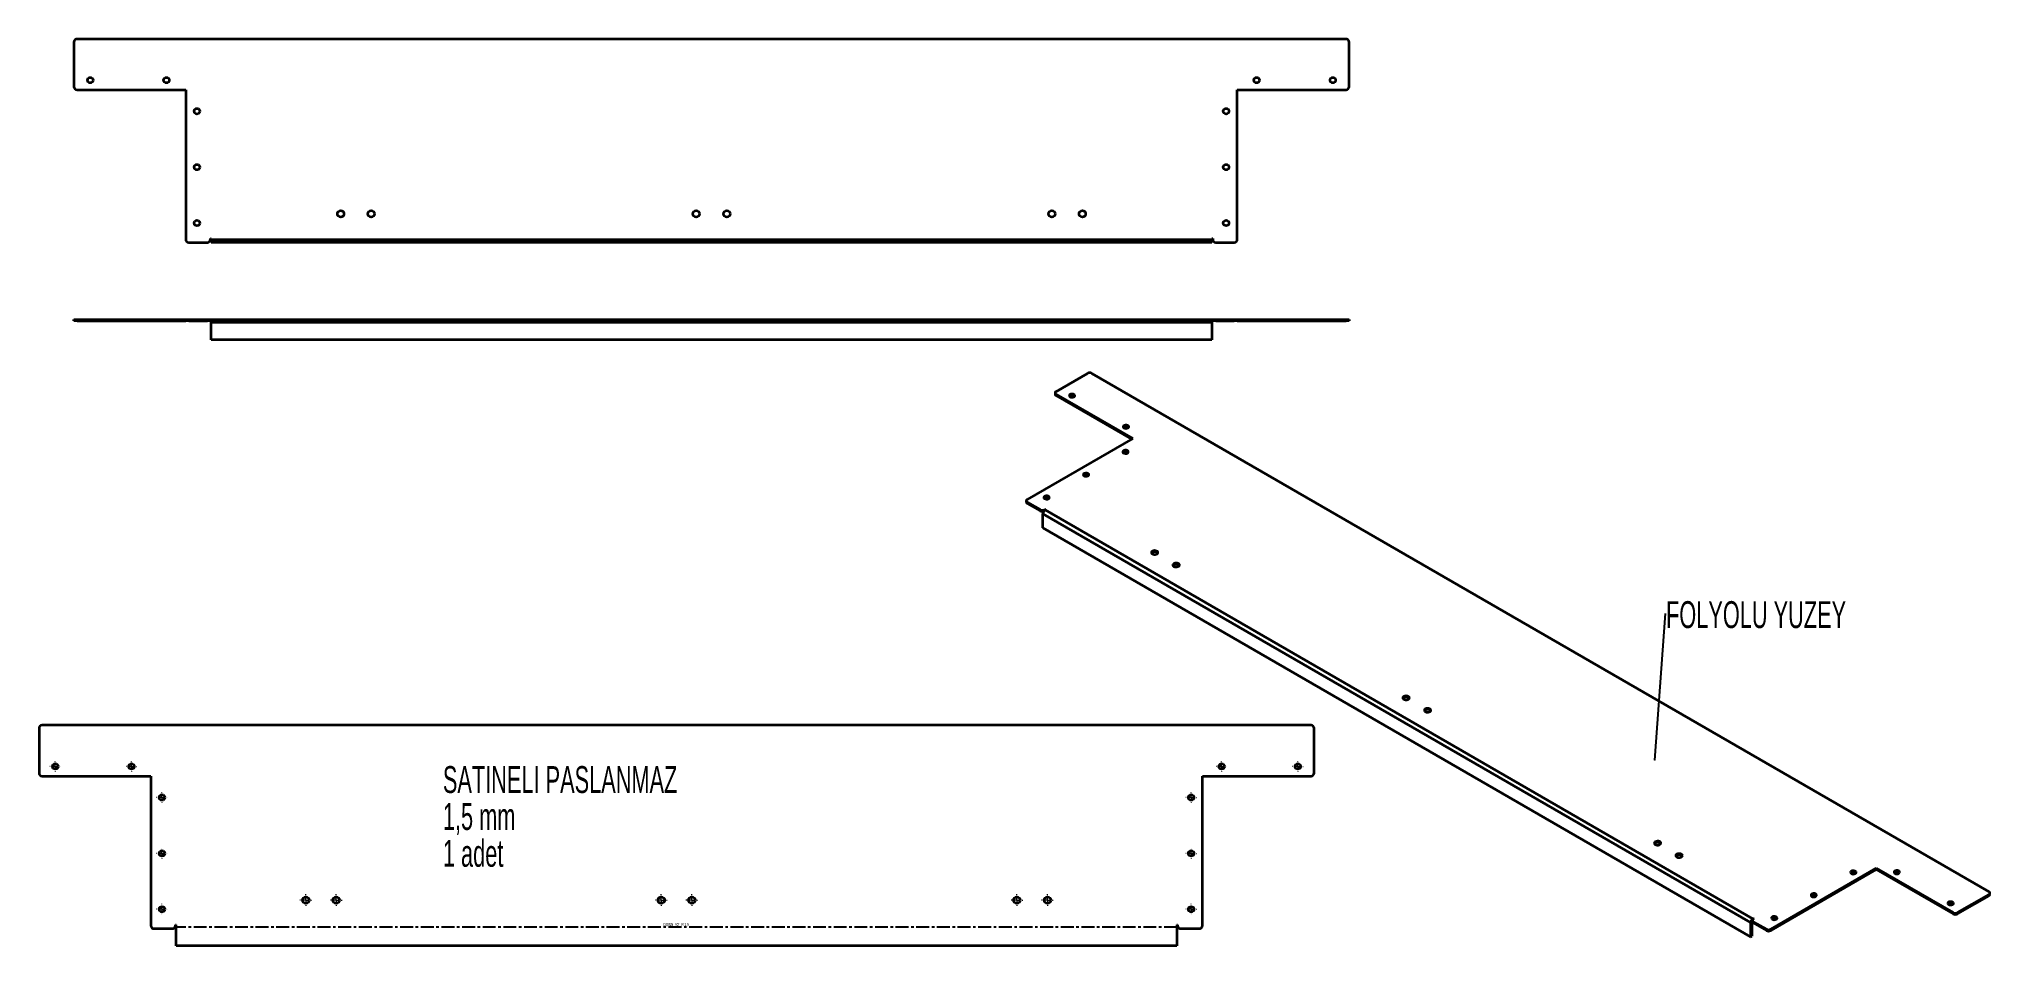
# Model space of a CAD drawing. Header units: millimetres. Extents: x -478 to 1443, y -268 to 624.
import ezdxf

# ---------------------------------------------------------------- set-up
doc = ezdxf.new("R2010")
doc.units = ezdxf.units.MM
doc.linetypes.add('CENTERX2', pattern=[20.32, 12.7, -2.54, 2.54, -2.54])
doc.styles.add('SLDTEXTSTYLE0', font='TXT', dxfattribs={"width": 0.605})
doc.styles.add('SLDTEXTSTYLE1', font='TXT', dxfattribs={"width": 0.572187})
doc.dimstyles.new('SLDDIMSTYLE0', dxfattribs={"dimtxt": 0.18, "dimasz": 1.016, "dimexe": 0, "dimexo": 0.0625, "dimgap": 0, "dimtad": 0, "dimtih": 1, "dimtoh": 1, "dimdec": 0, "dimrnd": 1e-09, "dimzin": 0, "dimdsep": 46, "dimtxsty": 'Standard', "dimblk1": 'DOT', "dimblk2": 'DOT', "dimsah": 1, "dimcen": 0.09, "dimadec": 0, "dimazin": 0, "dimtfac": 1.016, "dimtdec": 0, "dimtofl": 0, "dimtmove": 0, "dimatfit": 3, "dimldrblk": 'DOT', "dimfxl": 1, "dimfrac": 2, "dimtolj": 1, "dimtzin": 0, "dimarcsym": 0})

# ---------------------------------------------------------------- blocks, each defined once
blk = doc.blocks.new('SW_NOTE_0')
at = {"color": 0, "linetype": 'Continuous', "lineweight": 0, "attachment_point": 1, "style": 'SLDTEXTSTYLE0'}
for s, insert, char_height in [('SATINELI PASLANMAZ', (0, 34.1), 26.458), ('1,5 mm', (0, -2.2), 26.46), ('1 adet', (0, -38.4), 26.46)]:
    blk.add_mtext(s, dxfattribs=dict(at, insert=insert, char_height=char_height))
blk = doc.blocks.new('SW_NOTE_0_1')
at = {"color": 0, "linetype": 'Continuous', "lineweight": 0, "insert": (0.6, 12.2), "char_height": 26.458, "attachment_point": 1, "style": 'SLDTEXTSTYLE0'}
blk.add_mtext('FOLYOLU YUZEY', dxfattribs=at)
blk = doc.blocks.new('_Dot')
at = {"color": 0, "linetype": 'ByBlock', "lineweight": -2}
blk.add_line((-0.5, 0), (-1, 0), dxfattribs=at)
at = {"color": 0, "linetype": 'ByBlock', "const_width": 0.5}
blk.add_lwpolyline([(-0.25, 0, 1), (0.25, 0, 1)], format="xyb", close=True, dxfattribs=at)
blk = doc.blocks.new('SW_CENTERMARKSYMBOL_0')
at = {"color": 0, "linetype": 'Continuous', "lineweight": 18}
for p, q in [((-5, 0), (-5.75, 0)), ((0, 0), (-2.5, 0)), ((0, 5), (0, 5.75)), ((0, 0), (0, 2.5)), ((0, 0), (2.5, 0)), ((0, 0), (0, -2.5)), ((5, 0), (5.75, 0)), ((0, -5), (0, -5.75))]:
    blk.add_line(p, q, dxfattribs=at)
blk = doc.blocks.new('SW_CENTERMARKSYMBOL_1')
at = {"color": 0, "linetype": 'Continuous', "lineweight": 18}
for p, q in [((-5, 0), (-5.75, 0)), ((0, 0), (-2.5, 0)), ((0, 5), (0, 5.75)), ((0, 0), (0, 2.5)), ((0, 0), (2.5, 0)), ((0, 0), (0, -2.5)), ((5, 0), (5.75, 0)), ((0, -5), (0, -5.75))]:
    blk.add_line(p, q, dxfattribs=at)
blk = doc.blocks.new('SW_CENTERMARKSYMBOL_2')
at = {"color": 0, "linetype": 'Continuous', "lineweight": 18}
for p, q in [((-5, 0), (-5.75, 0)), ((0, 0), (-2.5, 0)), ((0, 5), (0, 5.75)), ((0, 0), (0, 2.5)), ((0, 0), (2.5, 0)), ((0, 0), (0, -2.5)), ((5, 0), (5.75, 0)), ((0, -5), (0, -5.75))]:
    blk.add_line(p, q, dxfattribs=at)
blk = doc.blocks.new('SW_CENTERMARKSYMBOL_3')
at = {"color": 0, "linetype": 'Continuous', "lineweight": 18}
for p, q in [((-5, 0), (-5.75, 0)), ((0, 0), (-2.5, 0)), ((0, 5), (0, 5.75)), ((0, 0), (0, 2.5)), ((0, 0), (2.5, 0)), ((0, 0), (0, -2.5)), ((5, 0), (5.75, 0)), ((0, -5), (0, -5.75))]:
    blk.add_line(p, q, dxfattribs=at)
blk = doc.blocks.new('SW_CENTERMARKSYMBOL_4')
at = {"color": 0, "linetype": 'Continuous', "lineweight": 18}
for p, q in [((-5, 0), (-5.75, 0)), ((0, 0), (-2.5, 0)), ((0, 5), (0, 5.75)), ((0, 0), (0, 2.5)), ((0, 0), (2.5, 0)), ((0, 0), (0, -2.5)), ((5, 0), (5.75, 0)), ((0, -5), (0, -5.75))]:
    blk.add_line(p, q, dxfattribs=at)
blk = doc.blocks.new('SW_CENTERMARKSYMBOL_5')
at = {"color": 0, "linetype": 'Continuous', "lineweight": 18}
for p, q in [((-5, 0), (-5.75, 0)), ((0, 0), (-2.5, 0)), ((0, 5), (0, 5.75)), ((0, 0), (0, 2.5)), ((0, 0), (2.5, 0)), ((0, 0), (0, -2.5)), ((5, 0), (5.75, 0)), ((0, -5), (0, -5.75))]:
    blk.add_line(p, q, dxfattribs=at)
blk = doc.blocks.new('SW_CENTERMARKSYMBOL_6')
at = {"color": 0, "linetype": 'Continuous', "lineweight": 18}
for p, q in [((-5, 0), (-5.25, 0)), ((0, 0), (-2.5, 0)), ((0, 5), (0, 5.25)), ((0, 0), (0, 2.5)), ((0, 0), (2.5, 0)), ((0, 0), (0, -2.5)), ((5, 0), (5.25, 0)), ((0, -5), (0, -5.25))]:
    blk.add_line(p, q, dxfattribs=at)
blk = doc.blocks.new('SW_CENTERMARKSYMBOL_7')
at = {"color": 0, "linetype": 'Continuous', "lineweight": 18}
for p, q in [((-5, 0), (-5.25, 0)), ((0, 0), (-2.5, 0)), ((0, 5), (0, 5.25)), ((0, 0), (0, 2.5)), ((0, 0), (2.5, 0)), ((0, 0), (0, -2.5)), ((5, 0), (5.25, 0)), ((0, -5), (0, -5.25))]:
    blk.add_line(p, q, dxfattribs=at)
blk = doc.blocks.new('SW_CENTERMARKSYMBOL_8')
at = {"color": 0, "linetype": 'Continuous', "lineweight": 18}
for p, q in [((-5, 0), (-5.25, 0)), ((0, 0), (-2.5, 0)), ((0, 5), (0, 5.25)), ((0, 0), (0, 2.5)), ((0, 0), (2.5, 0)), ((0, 0), (0, -2.5)), ((5, 0), (5.25, 0)), ((0, -5), (0, -5.25))]:
    blk.add_line(p, q, dxfattribs=at)
blk = doc.blocks.new('SW_CENTERMARKSYMBOL_9')
at = {"color": 0, "linetype": 'Continuous', "lineweight": 18}
for p, q in [((-5, 0), (-5.25, 0)), ((0, 0), (-2.5, 0)), ((0, 5), (0, 5.25)), ((0, 0), (0, 2.5)), ((0, 0), (2.5, 0)), ((0, 0), (0, -2.5)), ((5, 0), (5.25, 0)), ((0, -5), (0, -5.25))]:
    blk.add_line(p, q, dxfattribs=at)
blk = doc.blocks.new('SW_CENTERMARKSYMBOL_10')
at = {"color": 0, "linetype": 'Continuous', "lineweight": 18}
for p, q in [((-5, 0), (-5.25, 0)), ((0, 0), (-2.5, 0)), ((0, 5), (0, 5.25)), ((0, 0), (0, 2.5)), ((0, 0), (2.5, 0)), ((0, 0), (0, -2.5)), ((5, 0), (5.25, 0)), ((0, -5), (0, -5.25))]:
    blk.add_line(p, q, dxfattribs=at)
blk = doc.blocks.new('SW_CENTERMARKSYMBOL_11')
at = {"color": 0, "linetype": 'Continuous', "lineweight": 18}
for p, q in [((-5, 0), (-5.25, 0)), ((0, 0), (-2.5, 0)), ((0, 5), (0, 5.25)), ((0, 0), (0, 2.5)), ((0, 0), (2.5, 0)), ((0, 0), (0, -2.5)), ((5, 0), (5.25, 0)), ((0, -5), (0, -5.25))]:
    blk.add_line(p, q, dxfattribs=at)
blk = doc.blocks.new('SW_CENTERMARKSYMBOL_12')
at = {"color": 0, "linetype": 'Continuous', "lineweight": 18}
for p, q in [((-5, 0), (-5.25, 0)), ((0, 0), (-2.5, 0)), ((0, 5), (0, 5.25)), ((0, 0), (0, 2.5)), ((0, 0), (2.5, 0)), ((0, 0), (0, -2.5)), ((5, 0), (5.25, 0)), ((0, -5), (0, -5.25))]:
    blk.add_line(p, q, dxfattribs=at)
blk = doc.blocks.new('SW_CENTERMARKSYMBOL_13')
at = {"color": 0, "linetype": 'Continuous', "lineweight": 18}
for p, q in [((-5, 0), (-5.25, 0)), ((0, 0), (-2.5, 0)), ((0, 5), (0, 5.25)), ((0, 0), (0, 2.5)), ((0, 0), (2.5, 0)), ((0, 0), (0, -2.5)), ((5, 0), (5.25, 0)), ((0, -5), (0, -5.25))]:
    blk.add_line(p, q, dxfattribs=at)
blk = doc.blocks.new('SW_CENTERMARKSYMBOL_14')
at = {"color": 0, "linetype": 'Continuous', "lineweight": 18}
for p, q in [((-5, 0), (-5.25, 0)), ((0, 0), (-2.5, 0)), ((0, 5), (0, 5.25)), ((0, 0), (0, 2.5)), ((0, 0), (2.5, 0)), ((0, 0), (0, -2.5)), ((5, 0), (5.25, 0)), ((0, -5), (0, -5.25))]:
    blk.add_line(p, q, dxfattribs=at)
blk = doc.blocks.new('SW_CENTERMARKSYMBOL_15')
at = {"color": 0, "linetype": 'Continuous', "lineweight": 18}
for p, q in [((-5, 0), (-5.25, 0)), ((0, 0), (-2.5, 0)), ((0, 5), (0, 5.25)), ((0, 0), (0, 2.5)), ((0, 0), (2.5, 0)), ((0, 0), (0, -2.5)), ((5, 0), (5.25, 0)), ((0, -5), (0, -5.25))]:
    blk.add_line(p, q, dxfattribs=at)

msp = doc.modelspace()

# ---------------------------------------------------------------- linework, layer by layer
at = {"color": 7, "linetype": 'Continuous', "lineweight": 35}
for p, q in [((-443.2, 620.7), (-443.2, 576.7)), ((808.8, 623.7), (-440.2, 623.7)), ((811.8, 576.7), (811.8, 620.7)), ((-440.2, 573.7), (-333.2, 573.7)), ((-333.2, 573.7), (-333.2, 426.7)), ((701.8, 573.7), (808.8, 573.7)), ((701.8, 426.7), (701.8, 573.7)), ((-330.2, 423.7), (-311.9, 423.7)), ((-308.9, 427.4), (-308.2, 427.4)), ((-308.9, 426.7), (-308.9, 427.4)), ((-308.2, 427.4), (-308.2, 426.7)), ((-308.2, 426.7), (676.8, 426.7)), ((-308.2, 423.7), (-308.2, 426.7)), ((676.8, 423.7), (-308.2, 423.7)), ((676.8, 427.4), (677.6, 427.4)), ((676.8, 426.7), (676.8, 427.4)), ((676.8, 426.7), (676.8, 423.7)), ((677.6, 427.4), (677.6, 426.7)), ((680.6, 423.7), (698.8, 423.7)), ((-443.2, 346.5), (-443.2, 348)), ((-443.2, 348), (-440.2, 348)), ((-440.2, 346.5), (-443.2, 346.5)), ((-440.2, 348), (-440.2, 346.5)), ((-440.2, 348), (-333.2, 348)), ((-440.2, 346.5), (-333.2, 346.5)), ((-333.2, 346.5), (-333.2, 348)), ((-333.2, 348), (-330.2, 348)), ((-330.2, 346.5), (-333.2, 346.5)), ((-330.2, 348), (-330.2, 346.5)), ((-330.2, 348), (-311.9, 348)), ((-330.2, 346.5), (-311.9, 346.5)), ((-311.9, 346.5), (-311.9, 348)), ((-311.9, 348), (-308.9, 348)), ((-308.9, 346.5), (-311.9, 346.5)), ((-308.9, 348), (-308.9, 346.5)), ((-308.9, 348), (-308.2, 348)), ((-308.9, 346.5), (-308.2, 346.5)), ((-308.2, 345), (-308.2, 348)), ((-308.2, 348), (676.8, 348)), ((676.8, 348), (676.8, 345)), ((676.8, 348), (677.6, 348)), ((676.8, 346.5), (677.6, 346.5)), ((677.6, 346.5), (677.6, 348)), ((677.6, 348), (680.6, 348)), ((680.6, 346.5), (677.6, 346.5)), ((680.6, 348), (680.6, 346.5)), ((680.6, 348), (698.8, 348)), ((680.6, 346.5), (698.8, 346.5)), ((698.8, 346.5), (698.8, 348)), ((698.8, 348), (701.8, 348)), ((701.8, 346.5), (698.8, 346.5)), ((701.8, 348), (701.8, 346.5)), ((701.8, 348), (808.8, 348)), ((701.8, 346.5), (808.8, 346.5)), ((808.8, 346.5), (808.8, 348)), ((808.8, 348), (811.8, 348)), ((811.8, 346.5), (808.8, 346.5)), ((811.8, 348), (811.8, 346.5)), ((-308.2, 328), (-308.2, 345)), ((676.8, 345), (-308.2, 345)), ((676.8, 328), (-308.2, 328)), ((676.8, 345), (676.8, 328)), ((554.3, 294.9), (523.2, 276.9)), ((1441.8, -215), (558.6, 294.9)), ((522.4, 275.7), (522.4, 274.4)), ((523.2, 274.4), (598.9, 230.8)), ((523.2, 274.4), (523.2, 273.2)), ((523.2, 273.2), (597.8, 230.2)), ((598.9, 230.8), (494.9, 170.8)), ((494.1, 169.5), (494.1, 168.3)), ((494.9, 168.3), (507.9, 160.9)), ((494.9, 168.3), (494.9, 167.1)), ((494.9, 167.1), (507.9, 159.6)), ((507.9, 159.6), (507.9, 160.9)), ((1207, -245.2), (510.5, 156.9)), ((510.5, 143), (510.5, 156.9)), ((512.1, 160.9), (512.6, 161.2)), ((512.1, 160.9), (512.1, 160.2)), ((512.6, 161.2), (513.2, 160.9)), ((512.6, 160.6), (512.6, 161.2)), ((513.2, 160.9), (512.6, 160.6)), ((512.6, 160.6), (1209.1, -241.5)), ((1207, -259.1), (510.5, 143)), ((-477.6, -54.1), (-477.6, -98.1)), ((774.4, -51.1), (-474.6, -51.1)), ((777.4, -98.1), (777.4, -54.1)), ((-474.6, -101.1), (-367.6, -101.1)), ((-367.6, -101.1), (-367.6, -248.1)), ((667.4, -101.1), (774.4, -101.1)), ((667.4, -248.1), (667.4, -101.1)), ((1226.8, -251.7), (1330.7, -191.7)), ((1330.7, -191.7), (1406.4, -235.4)), ((1330.7, -191.7), (1330.7, -192.9)), ((1226.8, -253), (1330.7, -192.9)), ((1330.7, -192.9), (1406.4, -236.6)), ((1410.7, -235.4), (1441.8, -217.4)), ((1410.7, -236.6), (1441.8, -218.7)), ((1441.8, -218.7), (1441.8, -217.4)), ((1442.6, -217.4), (1442.6, -216.2)), ((-343.4, -247.4), (-342.6, -247.4)), ((-343.4, -248.1), (-343.4, -247.4)), ((-342.6, -268.1), (-342.6, -247.4)), ((642.4, -247.4), (643.1, -247.4)), ((642.4, -247.4), (642.4, -268.1)), ((643.1, -247.4), (643.1, -248.1)), ((1208.1, -244.6), (1207, -245.2)), ((1207, -245.2), (1207, -259.1)), ((1208.1, -244.6), (1208.1, -258.5)), ((1208.8, -243.1), (1208.8, -244.3)), ((1209.1, -241.5), (1209.7, -241.2)), ((1209.1, -242.2), (1209.1, -241.5)), ((1209.7, -241.2), (1210.2, -241.5)), ((1209.7, -241.8), (1209.7, -241.2)), ((1210.2, -241.5), (1209.7, -241.8)), ((1209.7, -244.3), (1222.6, -251.7)), ((1209.7, -244.3), (1209.7, -245.5)), ((1209.7, -245.5), (1222.6, -253)), ((1406.4, -236.6), (1406.4, -235.4)), ((1410.7, -235.4), (1410.7, -236.6)), ((-364.6, -251.1), (-346.4, -251.1)), ((642.4, -268.1), (-342.6, -268.1)), ((646.1, -251.1), (664.4, -251.1)), ((1207, -259.1), (1208.1, -258.5)), ((1222.6, -253), (1222.6, -251.7)), ((1226.8, -251.7), (1226.8, -253))]:
    msp.add_line(p, q, dxfattribs=at)
at = {"color": 7, "linetype": 'CENTERX2'}
msp.add_line((642.4, -249.6), (-342.6, -249.6), dxfattribs=at)
at = {"color": 7, "linetype": 'Continuous', "lineweight": 35, "flags": 128}
for points in [[(537.2, 271.9), (538, 271.6), (539, 271.4), (540, 271.5), (540.9, 271.8), (541.5, 272.2), (541.9, 272.8), (541.8, 273.4), (541.4, 273.9), (540.7, 274.3), (539.8, 274.6), (538.8, 274.6), (537.8, 274.4), (537, 274), (536.5, 273.5), (536.4, 272.9), (536.6, 272.4), (537.2, 271.9)], [(590.2, 241.3), (591.1, 241), (592, 240.8), (593.1, 240.9), (593.9, 241.2), (594.6, 241.6), (594.9, 242.2), (594.9, 242.8), (594.4, 243.3), (593.7, 243.7), (592.8, 243.9), (591.8, 244), (590.8, 243.8), (590.1, 243.4), (589.6, 242.9), (589.4, 242.3), (589.7, 241.8), (590.2, 241.3)], [(589.9, 216.6), (590.7, 216.3), (591.7, 216.1), (592.7, 216.2), (593.6, 216.5), (594.2, 216.9), (594.5, 217.5), (594.5, 218.1), (594.1, 218.6), (593.4, 219), (592.5, 219.3), (591.4, 219.3), (590.5, 219.1), (589.7, 218.7), (589.2, 218.2), (589.1, 217.6), (589.3, 217.1), (589.9, 216.6)], [(551, 194.1), (551.8, 193.8), (552.8, 193.7), (553.8, 193.8), (554.7, 194), (555.3, 194.5), (555.7, 195), (555.6, 195.6), (555.2, 196.2), (554.5, 196.6), (553.6, 196.8), (552.6, 196.8), (551.6, 196.6), (550.8, 196.3), (550.3, 195.8), (550.2, 195.2), (550.4, 194.6), (551, 194.1)], [(512.1, 171.7), (512.9, 171.4), (513.9, 171.2), (514.9, 171.3), (515.8, 171.6), (516.4, 172), (516.8, 172.6), (516.7, 173.2), (516.3, 173.7), (515.6, 174.1), (514.7, 174.4), (513.7, 174.4), (512.7, 174.2), (511.9, 173.8), (511.4, 173.3), (511.3, 172.7), (511.5, 172.2), (512.1, 171.7)], [(618.2, 117.4), (619, 117), (620.1, 116.9), (621.1, 116.9), (622.1, 117.1), (622.9, 117.5), (623.5, 118), (623.7, 118.6), (623.6, 119.3), (623.1, 119.8), (622.3, 120.2), (621.4, 120.5), (620.3, 120.6), (619.3, 120.5), (618.4, 120.1), (617.7, 119.7), (617.3, 119.1), (617.2, 118.5), (617.5, 117.9), (618.2, 117.4)], [(639.4, 105.1), (640.2, 104.8), (641.3, 104.6), (642.3, 104.6), (643.3, 104.9), (644.2, 105.3), (644.7, 105.8), (644.9, 106.4), (644.8, 107), (644.3, 107.6), (643.6, 108), (642.6, 108.3), (641.5, 108.3), (640.5, 108.2), (639.6, 107.9), (638.9, 107.4), (638.5, 106.9), (638.4, 106.2), (638.8, 105.6), (639.4, 105.1)], [(865.7, -25.5), (866.5, -25.8), (867.5, -26), (868.6, -26), (869.6, -25.8), (870.4, -25.4), (871, -24.8), (871.2, -24.2), (871.1, -23.6), (870.6, -23.1), (869.8, -22.6), (868.9, -22.4), (867.8, -22.3), (866.8, -22.4), (865.8, -22.7), (865.2, -23.2), (864.8, -23.8), (864.7, -24.4), (865, -25), (865.7, -25.5)], [(886.9, -37.7), (887.7, -38.1), (888.8, -38.3), (889.8, -38.2), (890.8, -38), (891.6, -37.6), (892.2, -37.1), (892.4, -36.5), (892.3, -35.9), (891.8, -35.3), (891, -34.9), (890.1, -34.6), (889, -34.5), (888, -34.7), (887.1, -35), (886.4, -35.4), (886, -36), (885.9, -36.6), (886.2, -37.2), (886.9, -37.7)], [(1113.1, -168.4), (1114, -168.7), (1115, -168.9), (1116.1, -168.9), (1117.1, -168.6), (1117.9, -168.2), (1118.5, -167.7), (1118.7, -167.1), (1118.6, -166.5), (1118.1, -165.9), (1117.3, -165.5), (1116.4, -165.2), (1115.3, -165.2), (1114.3, -165.3), (1113.3, -165.6), (1112.6, -166.1), (1112.3, -166.6), (1112.2, -167.3), (1112.5, -167.8), (1113.1, -168.4)], [(1134.4, -180.6), (1135.2, -181), (1136.2, -181.1), (1137.3, -181.1), (1138.3, -180.9), (1139.1, -180.5), (1139.7, -180), (1139.9, -179.3), (1139.8, -178.7), (1139.3, -178.2), (1138.5, -177.7), (1137.6, -177.5), (1136.5, -177.4), (1135.5, -177.5), (1134.5, -177.8), (1133.9, -178.3), (1133.5, -178.9), (1133.4, -179.5), (1133.7, -180.1), (1134.4, -180.6)], [(1306.2, -196.9), (1307, -197.3), (1308, -197.4), (1309, -197.3), (1309.9, -197), (1310.5, -196.6), (1310.8, -196), (1310.8, -195.4), (1310.4, -194.9), (1309.7, -194.5), (1308.8, -194.3), (1307.7, -194.2), (1306.8, -194.4), (1306, -194.8), (1305.5, -195.3), (1305.4, -195.9), (1305.6, -196.4), (1306.2, -196.9)], [(1349, -196.7), (1349.8, -197.1), (1350.8, -197.2), (1351.8, -197.1), (1352.7, -196.8), (1353.3, -196.4), (1353.6, -195.8), (1353.6, -195.2), (1353.2, -194.7), (1352.5, -194.3), (1351.5, -194.1), (1350.5, -194), (1349.6, -194.2), (1348.8, -194.6), (1348.3, -195.1), (1348.2, -195.7), (1348.4, -196.2), (1349, -196.7)], [(1267.3, -219.4), (1268.1, -219.7), (1269.1, -219.8), (1270.1, -219.8), (1271, -219.5), (1271.6, -219), (1272, -218.5), (1271.9, -217.9), (1271.5, -217.4), (1270.8, -216.9), (1269.9, -216.7), (1268.9, -216.7), (1267.9, -216.9), (1267.1, -217.2), (1266.6, -217.8), (1266.5, -218.3), (1266.7, -218.9), (1267.3, -219.4)], [(1402, -227.3), (1402.8, -227.7), (1403.8, -227.8), (1404.8, -227.7), (1405.7, -227.4), (1406.3, -227), (1406.7, -226.4), (1406.6, -225.9), (1406.2, -225.3), (1405.5, -224.9), (1404.6, -224.7), (1403.6, -224.6), (1402.6, -224.8), (1401.8, -225.2), (1401.3, -225.7), (1401.2, -226.3), (1401.4, -226.9), (1402, -227.3)], [(1228.4, -241.8), (1229.2, -242.2), (1230.2, -242.3), (1231.2, -242.2), (1232.1, -241.9), (1232.7, -241.5), (1233.1, -240.9), (1233, -240.3), (1232.6, -239.8), (1231.9, -239.4), (1231, -239.2), (1230, -239.1), (1229, -239.3), (1228.2, -239.7), (1227.7, -240.2), (1227.6, -240.8), (1227.8, -241.3), (1228.4, -241.8)]]:
    msp.add_lwpolyline(points, dxfattribs=at)
at = {"color": 7, "linetype": 'Continuous', "lineweight": 35}
for centre, radius in [((-427.2, 583.2), 2.75), ((-352.2, 583.2), 2.75), ((720.8, 583.2), 2.75), ((795.8, 583.2), 2.75), ((-322.2, 552.7), 2.75), ((690.8, 552.7), 2.75), ((-322.2, 497.7), 2.75), ((690.8, 497.7), 2.75), ((-322.2, 442.7), 2.75), ((-180.7, 451.7), 3.25), ((-150.7, 451.7), 3.25), ((169.3, 451.7), 3.25), ((199.3, 451.7), 3.25), ((519.3, 451.7), 3.25), ((549.3, 451.7), 3.25), ((690.8, 442.7), 2.75), ((-461.6, -91.6), 2.75), ((-386.6, -91.6), 2.75), ((686.4, -91.6), 2.75), ((761.4, -91.6), 2.75), ((-356.6, -122.1), 2.75), ((656.4, -122.1), 2.75), ((-356.6, -177.1), 2.75), ((656.4, -177.1), 2.75), ((-356.6, -232.1), 2.75), ((-215.1, -223.1), 3.25), ((-185.1, -223.1), 3.25), ((134.9, -223.1), 3.25), ((164.9, -223.1), 3.25), ((484.9, -223.1), 3.25), ((514.9, -223.1), 3.25), ((656.4, -232.1), 2.75)]:
    msp.add_circle(centre, radius, dxfattribs=at)
for centre, radius, start, end in [((-440.2, 620.7), 3, 90, 180), ((808.8, 620.7), 3, 0, 90), ((-440.2, 576.7), 3, 180, 270), ((808.8, 576.7), 3, 270, 0), ((-330.2, 426.7), 3, 180, 270), ((-311.9, 426.7), 3, 270, 0), ((680.6, 426.7), 3, 180, 270), ((698.8, 426.7), 3, 270, 0), ((556.5, 290.8), 4.61, 62.6097, 117.3903), ((523.7, 275.7), 1.31, 110.7834, 249.2166), ((523.9, 274.6), 1.51, 185.6948, 245.6253), ((539.1, 269.9), 3.58, 44.8531, 135.1469), ((592.2, 239.3), 3.58, 44.8531, 135.1469), ((591.8, 214.6), 3.58, 44.8531, 135.1469), ((552.9, 192.1), 3.58, 44.8531, 135.1469), ((514, 169.7), 3.58, 44.8531, 135.1469), ((495.4, 169.5), 1.31, 110.7834, 249.2166), ((495.6, 168.5), 1.51, 185.6948, 245.6253), ((510, 165), 4.61, 242.6097, 297.3903), ((510, 163.8), 4.65, 242.688, 286.9945), ((515.1, 156.7), 4.61, 122.6055, 177.3945), ((620.5, 115.3), 4.18, 42.7186, 137.2814), ((641.7, 103), 4.18, 42.7186, 137.2814), ((867.9, -27.6), 4.18, 42.7186, 137.2814), ((889.2, -39.8), 4.18, 42.7186, 137.2814), ((-474.6, -54.1), 3, 90, 180), ((774.4, -54.1), 3, 0, 90), ((-474.6, -98.1), 3, 180, 270), ((774.4, -98.1), 3, 270, 0), ((1115.4, -170.5), 4.18, 42.7186, 137.2814), ((1136.6, -182.7), 4.18, 42.7186, 137.2814), ((1308.1, -198.9), 3.58, 44.8531, 135.1469), ((1350.9, -198.7), 3.58, 44.8531, 135.1469), ((1269.2, -221.4), 3.58, 44.8531, 135.1469), ((1403.9, -229.4), 3.58, 44.8531, 135.1469), ((1441.3, -216.2), 1.31, 290.7834, 69.2166), ((1441.1, -217.3), 1.51, 294.3747, 354.3052), ((-364.6, -248.1), 3, 180, 270), ((-346.4, -248.1), 3, 270, 0), ((646.1, -248.1), 3, 180, 270), ((664.4, -248.1), 3, 270, 0), ((1211.6, -245.4), 4.61, 122.6055, 177.3945), ((1210.4, -244.7), 2.32, 133.8063, 177.3094), ((1210.1, -243.1), 1.31, 110.7834, 249.2166), ((1210.3, -244.1), 1.51, 185.6948, 245.6253), ((1230.3, -243.8), 3.58, 44.8531, 135.1469), ((1408.5, -231.3), 4.61, 242.6097, 297.3903), ((1408.5, -232.5), 4.61, 242.6097, 297.3903), ((1224.7, -247.6), 4.61, 242.6097, 297.3903), ((1224.7, -248.9), 4.61, 242.6097, 297.3903)]:
    msp.add_arc(centre, radius, start, end, dxfattribs=at)

# ---------------------------------------------------------------- block references
at = {"color": 7, "linetype": 'Continuous', "lineweight": 0}
for name, p in [('SW_NOTE_0_1', (1123.2, 58.7)), ('SW_NOTE_0', (-80.1, -125.4))]:
    msp.add_blockref(name, p, dxfattribs=at)
at = {"color": 7, "linetype": 'Continuous', "lineweight": 18}
for name, p in [('SW_CENTERMARKSYMBOL_7', (-461.6, -91.6)), ('SW_CENTERMARKSYMBOL_6', (-386.6, -91.6)), ('SW_CENTERMARKSYMBOL_12', (686.4, -91.6)), ('SW_CENTERMARKSYMBOL_11', (761.4, -91.6)), ('SW_CENTERMARKSYMBOL_8', (-356.6, -122.1)), ('SW_CENTERMARKSYMBOL_13', (656.4, -122.1)), ('SW_CENTERMARKSYMBOL_9', (-356.6, -177.1)), ('SW_CENTERMARKSYMBOL_14', (656.4, -177.1)), ('SW_CENTERMARKSYMBOL_10', (-356.6, -232.1)), ('SW_CENTERMARKSYMBOL_3', (-215.1, -223.1)), ('SW_CENTERMARKSYMBOL_4', (-185.1, -223.1)), ('SW_CENTERMARKSYMBOL_5', (134.9, -223.1)), ('SW_CENTERMARKSYMBOL_0', (164.9, -223.1)), ('SW_CENTERMARKSYMBOL_1', (484.9, -223.1)), ('SW_CENTERMARKSYMBOL_2', (514.9, -223.1)), ('SW_CENTERMARKSYMBOL_15', (656.4, -232.1))]:
    msp.add_blockref(name, p, dxfattribs=at)

# ---------------------------------------------------------------- texts
at = {"color": 7, "linetype": 'Continuous', "lineweight": 0, "insert": (149.5, -245.5), "char_height": 3.175, "attachment_point": 2, "style": 'SLDTEXTSTYLE1'}
msp.add_mtext('DOWN  90°  R 1.5', dxfattribs=at)

# ---------------------------------------------------------------- leaders
at = {"color": 7, "linetype": 'Continuous', "lineweight": 0}
msp.add_leader([(1112.7, -85.6), (1123.2, 58.7)], dimstyle='SLDDIMSTYLE0', dxfattribs=at)

doc.saveas('drawing.dxf')
